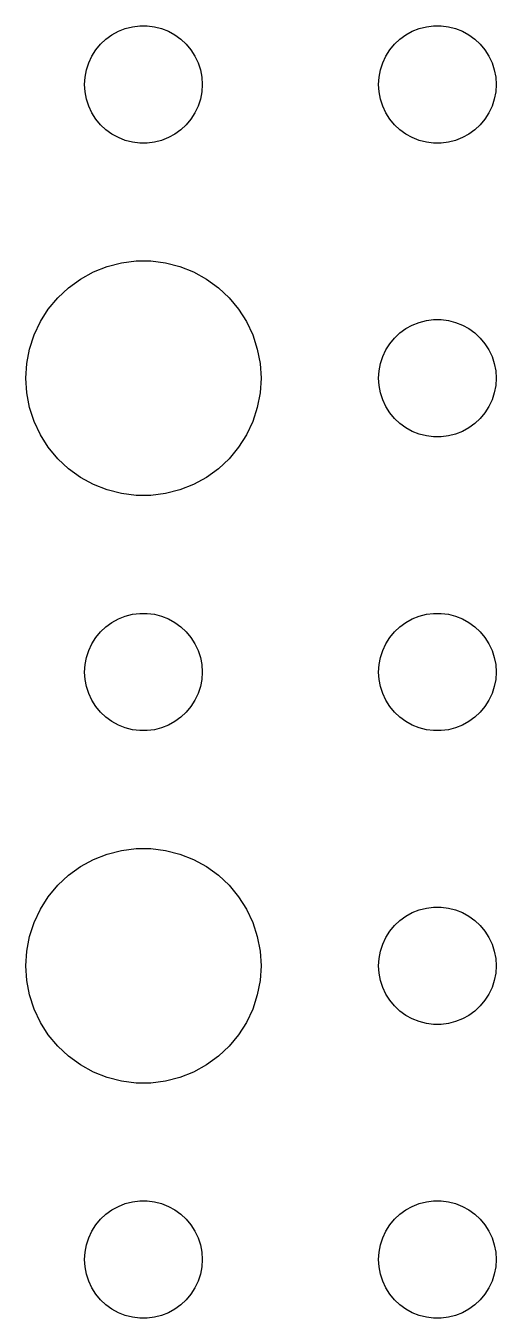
# Model space of a CAD drawing. Header units: metres. Extents: x -157 to 157, y -157 to 157.
# Drawn here: x -78 to -66, y -39 to -6 of the extents above; entities that cross this region are included whole.
import ezdxf

# ---------------------------------------------------------------- set-up
doc = ezdxf.new("R2010")
doc.units = ezdxf.units.M

msp = doc.modelspace()

# ---------------------------------------------------------------- linework, layer by layer
for p, q in [((-75.9561, -6.34422), (-75.8037, -6.23351)), ((-75.8037, -6.23351), (-75.6387, -6.14275)), ((-75.6387, -6.14275), (-75.4635, -6.07341)), ((-75.4635, -6.07341), (-75.2811, -6.02657)), ((-75.2811, -6.02657), (-75.0942, -6.00294)), ((-75.0942, -6.00294), (-74.9058, -6.00294)), ((-74.9058, -6.00294), (-74.7189, -6.02657)), ((-74.7189, -6.02657), (-74.5365, -6.07341)), ((-74.5365, -6.07341), (-74.3613, -6.14275)), ((-74.3613, -6.14275), (-74.1963, -6.23351)), ((-74.1963, -6.23351), (-74.0439, -6.34422)), ((-68.4561, -6.34422), (-68.3037, -6.23351)), ((-68.3037, -6.23351), (-68.1387, -6.14275)), ((-68.1387, -6.14275), (-67.9635, -6.07341)), ((-67.9635, -6.07341), (-67.7811, -6.02657)), ((-67.7811, -6.02657), (-67.5942, -6.00294)), ((-67.5942, -6.00294), (-67.4058, -6.00294)), ((-67.4058, -6.00294), (-67.2189, -6.02657)), ((-67.2189, -6.02657), (-67.0365, -6.07341)), ((-67.0365, -6.07341), (-66.8613, -6.14275)), ((-66.8613, -6.14275), (-66.6963, -6.23351)), ((-66.6963, -6.23351), (-66.5439, -6.34422)), ((-76.2135, -6.61832), (-76.0934, -6.47318)), ((-76.0934, -6.47318), (-75.9561, -6.34422)), ((-74.0439, -6.34422), (-73.9065, -6.47318)), ((-73.9065, -6.47318), (-73.7865, -6.61832)), ((-68.7135, -6.61832), (-68.5934, -6.47318)), ((-68.5934, -6.47318), (-68.4561, -6.34422)), ((-66.5439, -6.34422), (-66.4065, -6.47318)), ((-66.4065, -6.47318), (-66.2865, -6.61832)), ((-76.3947, -6.9478), (-76.3145, -6.77736)), ((-76.3145, -6.77736), (-76.2135, -6.61832)), ((-73.7865, -6.61832), (-73.6855, -6.77736)), ((-73.6855, -6.77736), (-73.6053, -6.9478)), ((-68.8947, -6.9478), (-68.8145, -6.77736)), ((-68.8145, -6.77736), (-68.7135, -6.61832)), ((-66.2865, -6.61832), (-66.1855, -6.77736)), ((-66.1855, -6.77736), (-66.1053, -6.9478)), ((-76.4882, -7.312), (-76.4529, -7.12695)), ((-76.4529, -7.12695), (-76.3947, -6.9478)), ((-73.6053, -6.9478), (-73.5471, -7.12695)), ((-73.5471, -7.12695), (-73.5118, -7.312)), ((-68.9882, -7.312), (-68.9529, -7.12695)), ((-68.9529, -7.12695), (-68.8947, -6.9478)), ((-66.1053, -6.9478), (-66.0471, -7.12695)), ((-66.0471, -7.12695), (-66.0118, -7.312)), ((-76.5, -7.5), (-76.4882, -7.312)), ((-76.4882, -7.68799), (-76.5, -7.5)), ((-73.5118, -7.312), (-73.5, -7.5)), ((-73.5, -7.5), (-73.5118, -7.68799)), ((-69, -7.5), (-68.9882, -7.312)), ((-68.9882, -7.68799), (-69, -7.5)), ((-66.0118, -7.312), (-66, -7.5)), ((-66, -7.5), (-66.0118, -7.68799)), ((-76.4529, -7.87303), (-76.4882, -7.68799)), ((-76.3947, -8.05219), (-76.4529, -7.87303)), ((-73.5471, -7.87303), (-73.6053, -8.05219)), ((-73.5118, -7.68799), (-73.5471, -7.87303)), ((-68.9529, -7.87303), (-68.9882, -7.68799)), ((-68.8947, -8.05219), (-68.9529, -7.87303)), ((-66.0471, -7.87303), (-66.1053, -8.05219)), ((-66.0118, -7.68799), (-66.0471, -7.87303)), ((-76.3145, -8.22263), (-76.3947, -8.05219)), ((-76.2135, -8.38167), (-76.3145, -8.22263)), ((-73.6855, -8.22263), (-73.7865, -8.38167)), ((-73.6053, -8.05219), (-73.6855, -8.22263)), ((-68.8145, -8.22263), (-68.8947, -8.05219)), ((-68.7135, -8.38167), (-68.8145, -8.22263)), ((-66.1855, -8.22263), (-66.2865, -8.38167)), ((-66.1053, -8.05219), (-66.1855, -8.22263)), ((-76.0934, -8.52681), (-76.2135, -8.38167)), ((-75.9561, -8.65576), (-76.0934, -8.52681)), ((-73.9065, -8.52681), (-74.0439, -8.65576)), ((-73.7865, -8.38167), (-73.9065, -8.52681)), ((-68.5934, -8.52681), (-68.7135, -8.38167)), ((-68.4561, -8.65576), (-68.5934, -8.52681)), ((-66.4065, -8.52681), (-66.5439, -8.65576)), ((-66.2865, -8.38167), (-66.4065, -8.52681)), ((-75.8037, -8.76648), (-75.9561, -8.65576)), ((-75.6387, -8.85724), (-75.8037, -8.76648)), ((-75.4635, -8.92657), (-75.6387, -8.85724)), ((-74.3613, -8.85724), (-74.5365, -8.92657)), ((-74.1963, -8.76648), (-74.3613, -8.85724)), ((-74.0439, -8.65576), (-74.1963, -8.76648)), ((-68.3037, -8.76648), (-68.4561, -8.65576)), ((-68.1387, -8.85724), (-68.3037, -8.76648)), ((-67.9635, -8.92657), (-68.1387, -8.85724)), ((-66.8613, -8.85724), (-67.0365, -8.92657)), ((-66.6963, -8.76648), (-66.8613, -8.85724)), ((-66.5439, -8.65576), (-66.6963, -8.76648)), ((-75.2811, -8.97342), (-75.4635, -8.92657)), ((-75.0942, -8.99704), (-75.2811, -8.97342)), ((-74.9058, -8.99704), (-75.0942, -8.99704)), ((-74.7189, -8.97342), (-74.9058, -8.99704)), ((-74.5365, -8.92657), (-74.7189, -8.97342)), ((-67.7811, -8.97342), (-67.9635, -8.92657)), ((-67.5942, -8.99704), (-67.7811, -8.97342)), ((-67.4058, -8.99704), (-67.5942, -8.99704)), ((-67.2189, -8.97342), (-67.4058, -8.99704)), ((-67.0365, -8.92657), (-67.2189, -8.97342)), ((-76.2773, -12.2855), (-75.927, -12.1468)), ((-75.927, -12.1468), (-75.5621, -12.0531)), ((-75.5621, -12.0531), (-75.1884, -12.0059)), ((-75.1884, -12.0059), (-74.8116, -12.0059)), ((-74.8116, -12.0059), (-74.4379, -12.0531)), ((-74.4379, -12.0531), (-74.073, -12.1468)), ((-74.073, -12.1468), (-73.7227, -12.2855)), ((-76.9123, -12.6884), (-76.6075, -12.467)), ((-76.6075, -12.467), (-76.2773, -12.2855)), ((-73.7227, -12.2855), (-73.3925, -12.467)), ((-73.3925, -12.467), (-73.0877, -12.6884)), ((-77.1869, -12.9464), (-76.9123, -12.6884)), ((-73.0877, -12.6884), (-72.8131, -12.9464)), ((-77.427, -13.2366), (-77.1869, -12.9464)), ((-72.8131, -12.9464), (-72.573, -13.2366)), ((-77.6289, -13.5547), (-77.427, -13.2366)), ((-72.573, -13.2366), (-72.3711, -13.5547)), ((-67.9635, -13.5734), (-67.7811, -13.5266)), ((-67.7811, -13.5266), (-67.5942, -13.5029)), ((-67.5942, -13.5029), (-67.4058, -13.5029)), ((-67.4058, -13.5029), (-67.2189, -13.5266)), ((-67.2189, -13.5266), (-67.0365, -13.5734)), ((-77.7893, -13.8956), (-77.6289, -13.5547)), ((-72.3711, -13.5547), (-72.2107, -13.8956)), ((-68.5934, -13.9732), (-68.4561, -13.8442)), ((-68.4561, -13.8442), (-68.3037, -13.7335)), ((-68.3037, -13.7335), (-68.1387, -13.6427)), ((-68.1387, -13.6427), (-67.9635, -13.5734)), ((-67.0365, -13.5734), (-66.8613, -13.6427)), ((-66.8613, -13.6427), (-66.6963, -13.7335)), ((-66.6963, -13.7335), (-66.5439, -13.8442)), ((-66.5439, -13.8442), (-66.4065, -13.9732)), ((-77.9057, -14.2539), (-77.7893, -13.8956)), ((-72.2107, -13.8956), (-72.0943, -14.2539)), ((-68.8145, -14.2774), (-68.7135, -14.1183)), ((-68.7135, -14.1183), (-68.5934, -13.9732)), ((-66.4065, -13.9732), (-66.2865, -14.1183)), ((-66.2865, -14.1183), (-66.1855, -14.2774)), ((-77.9763, -14.624), (-77.9057, -14.2539)), ((-72.0943, -14.2539), (-72.0237, -14.624)), ((-68.9529, -14.627), (-68.8947, -14.4478)), ((-68.8947, -14.4478), (-68.8145, -14.2774)), ((-66.1855, -14.2774), (-66.1053, -14.4478)), ((-66.1053, -14.4478), (-66.0471, -14.627)), ((-78, -15), (-77.9763, -14.624)), ((-72.0237, -14.624), (-72, -15)), ((-69, -15), (-68.9882, -14.812)), ((-68.9882, -14.812), (-68.9529, -14.627)), ((-66.0471, -14.627), (-66.0118, -14.812)), ((-66.0118, -14.812), (-66, -15)), ((-77.9763, -15.376), (-78, -15)), ((-72, -15), (-72.0237, -15.376)), ((-68.9882, -15.188), (-69, -15)), ((-66, -15), (-66.0118, -15.188)), ((-77.9057, -15.7461), (-77.9763, -15.376)), ((-72.0237, -15.376), (-72.0943, -15.7461)), ((-68.9529, -15.373), (-68.9882, -15.188)), ((-68.8947, -15.5522), (-68.9529, -15.373)), ((-66.0471, -15.373), (-66.1053, -15.5522)), ((-66.0118, -15.188), (-66.0471, -15.373)), ((-77.7893, -16.1044), (-77.9057, -15.7461)), ((-72.0943, -15.7461), (-72.2107, -16.1044)), ((-68.8145, -15.7226), (-68.8947, -15.5522)), ((-68.7135, -15.8817), (-68.8145, -15.7226)), ((-66.1855, -15.7226), (-66.2865, -15.8817)), ((-66.1053, -15.5522), (-66.1855, -15.7226)), ((-77.6289, -16.4453), (-77.7893, -16.1044)), ((-72.2107, -16.1044), (-72.3711, -16.4453)), ((-68.5934, -16.0268), (-68.7135, -15.8817)), ((-68.4561, -16.1558), (-68.5934, -16.0268)), ((-68.3037, -16.2665), (-68.4561, -16.1558)), ((-66.5439, -16.1558), (-66.6963, -16.2665)), ((-66.4065, -16.0268), (-66.5439, -16.1558)), ((-66.2865, -15.8817), (-66.4065, -16.0268)), ((-77.427, -16.7634), (-77.6289, -16.4453)), ((-72.3711, -16.4453), (-72.573, -16.7634)), ((-68.1387, -16.3572), (-68.3037, -16.2665)), ((-67.9635, -16.4266), (-68.1387, -16.3572)), ((-67.7811, -16.4734), (-67.9635, -16.4266)), ((-67.5942, -16.497), (-67.7811, -16.4734)), ((-67.4058, -16.497), (-67.5942, -16.497)), ((-67.2189, -16.4734), (-67.4058, -16.497)), ((-67.0365, -16.4266), (-67.2189, -16.4734)), ((-66.8613, -16.3572), (-67.0365, -16.4266)), ((-66.6963, -16.2665), (-66.8613, -16.3572)), ((-77.1869, -17.0536), (-77.427, -16.7634)), ((-72.573, -16.7634), (-72.8131, -17.0536)), ((-76.9123, -17.3115), (-77.1869, -17.0536)), ((-72.8131, -17.0536), (-73.0877, -17.3115)), ((-76.6075, -17.533), (-76.9123, -17.3115)), ((-73.0877, -17.3115), (-73.3925, -17.533)), ((-76.2773, -17.7145), (-76.6075, -17.533)), ((-75.927, -17.8532), (-76.2773, -17.7145)), ((-73.7227, -17.7145), (-74.073, -17.8532)), ((-73.3925, -17.533), (-73.7227, -17.7145)), ((-75.5621, -17.9469), (-75.927, -17.8532)), ((-75.1884, -17.9941), (-75.5621, -17.9469)), ((-74.8116, -17.9941), (-75.1884, -17.9941)), ((-74.4379, -17.9469), (-74.8116, -17.9941)), ((-74.073, -17.8532), (-74.4379, -17.9469)), ((-75.6387, -21.1427), (-75.4635, -21.0734)), ((-75.4635, -21.0734), (-75.2811, -21.0266)), ((-75.2811, -21.0266), (-75.0942, -21.003)), ((-75.0942, -21.003), (-74.9058, -21.003)), ((-74.9058, -21.003), (-74.7189, -21.0266)), ((-74.7189, -21.0266), (-74.5365, -21.0734)), ((-74.5365, -21.0734), (-74.3613, -21.1427)), ((-68.1387, -21.1427), (-67.9635, -21.0734)), ((-67.9635, -21.0734), (-67.7811, -21.0266)), ((-67.7811, -21.0266), (-67.5942, -21.003)), ((-67.5942, -21.003), (-67.4058, -21.003)), ((-67.4058, -21.003), (-67.2189, -21.0266)), ((-67.2189, -21.0266), (-67.0365, -21.0734)), ((-67.0365, -21.0734), (-66.8613, -21.1427)), ((-76.0934, -21.4732), (-75.9561, -21.3442)), ((-75.9561, -21.3442), (-75.8037, -21.2335)), ((-75.8037, -21.2335), (-75.6387, -21.1427)), ((-74.3613, -21.1427), (-74.1963, -21.2335)), ((-74.1963, -21.2335), (-74.0439, -21.3442)), ((-74.0439, -21.3442), (-73.9065, -21.4732)), ((-68.5934, -21.4732), (-68.4561, -21.3442)), ((-68.4561, -21.3442), (-68.3037, -21.2335)), ((-68.3037, -21.2335), (-68.1387, -21.1427)), ((-66.8613, -21.1427), (-66.6963, -21.2335)), ((-66.6963, -21.2335), (-66.5439, -21.3442)), ((-66.5439, -21.3442), (-66.4065, -21.4732)), ((-76.3145, -21.7774), (-76.2135, -21.6183)), ((-76.2135, -21.6183), (-76.0934, -21.4732)), ((-73.9065, -21.4732), (-73.7865, -21.6183)), ((-73.7865, -21.6183), (-73.6855, -21.7774)), ((-68.8145, -21.7774), (-68.7135, -21.6183)), ((-68.7135, -21.6183), (-68.5934, -21.4732)), ((-66.4065, -21.4732), (-66.2865, -21.6183)), ((-66.2865, -21.6183), (-66.1855, -21.7774)), ((-76.4529, -22.127), (-76.3947, -21.9478)), ((-76.3947, -21.9478), (-76.3145, -21.7774)), ((-73.6855, -21.7774), (-73.6053, -21.9478)), ((-73.6053, -21.9478), (-73.5471, -22.127)), ((-68.9529, -22.127), (-68.8947, -21.9478)), ((-68.8947, -21.9478), (-68.8145, -21.7774)), ((-66.1855, -21.7774), (-66.1053, -21.9478)), ((-66.1053, -21.9478), (-66.0471, -22.127)), ((-76.5, -22.5), (-76.4882, -22.312)), ((-76.4882, -22.312), (-76.4529, -22.127)), ((-73.5471, -22.127), (-73.5118, -22.312)), ((-73.5118, -22.312), (-73.5, -22.5)), ((-69, -22.5), (-68.9882, -22.312)), ((-68.9882, -22.312), (-68.9529, -22.127)), ((-66.0471, -22.127), (-66.0118, -22.312)), ((-66.0118, -22.312), (-66, -22.5)), ((-76.4882, -22.688), (-76.5, -22.5)), ((-76.4529, -22.873), (-76.4882, -22.688)), ((-73.5118, -22.688), (-73.5471, -22.873)), ((-73.5, -22.5), (-73.5118, -22.688)), ((-68.9882, -22.688), (-69, -22.5)), ((-68.9529, -22.873), (-68.9882, -22.688)), ((-66.0118, -22.688), (-66.0471, -22.873)), ((-66, -22.5), (-66.0118, -22.688)), ((-76.3947, -23.0522), (-76.4529, -22.873)), ((-76.3145, -23.2226), (-76.3947, -23.0522)), ((-73.6053, -23.0522), (-73.6855, -23.2226)), ((-73.5471, -22.873), (-73.6053, -23.0522)), ((-68.8947, -23.0522), (-68.9529, -22.873)), ((-68.8145, -23.2226), (-68.8947, -23.0522)), ((-66.1053, -23.0522), (-66.1855, -23.2226)), ((-66.0471, -22.873), (-66.1053, -23.0522)), ((-76.2135, -23.3817), (-76.3145, -23.2226)), ((-76.0934, -23.5268), (-76.2135, -23.3817)), ((-73.7865, -23.3817), (-73.9065, -23.5268)), ((-73.6855, -23.2226), (-73.7865, -23.3817)), ((-68.7135, -23.3817), (-68.8145, -23.2226)), ((-68.5934, -23.5268), (-68.7135, -23.3817)), ((-66.2865, -23.3817), (-66.4065, -23.5268)), ((-66.1855, -23.2226), (-66.2865, -23.3817)), ((-75.9561, -23.6558), (-76.0934, -23.5268)), ((-75.8037, -23.7665), (-75.9561, -23.6558)), ((-74.0439, -23.6558), (-74.1963, -23.7665)), ((-73.9065, -23.5268), (-74.0439, -23.6558)), ((-68.4561, -23.6558), (-68.5934, -23.5268)), ((-68.3037, -23.7665), (-68.4561, -23.6558)), ((-66.5439, -23.6558), (-66.6963, -23.7665)), ((-66.4065, -23.5268), (-66.5439, -23.6558)), ((-75.6387, -23.8572), (-75.8037, -23.7665)), ((-75.4635, -23.9266), (-75.6387, -23.8572)), ((-75.2811, -23.9734), (-75.4635, -23.9266)), ((-75.0942, -23.997), (-75.2811, -23.9734)), ((-74.9058, -23.997), (-75.0942, -23.997)), ((-74.7189, -23.9734), (-74.9058, -23.997)), ((-74.5365, -23.9266), (-74.7189, -23.9734)), ((-74.3613, -23.8572), (-74.5365, -23.9266)), ((-74.1963, -23.7665), (-74.3613, -23.8572)), ((-68.1387, -23.8572), (-68.3037, -23.7665)), ((-67.9635, -23.9266), (-68.1387, -23.8572)), ((-67.7811, -23.9734), (-67.9635, -23.9266)), ((-67.5942, -23.997), (-67.7811, -23.9734)), ((-67.4058, -23.997), (-67.5942, -23.997)), ((-67.2189, -23.9734), (-67.4058, -23.997)), ((-67.0365, -23.9266), (-67.2189, -23.9734)), ((-66.8613, -23.8572), (-67.0365, -23.9266)), ((-66.6963, -23.7665), (-66.8613, -23.8572)), ((-75.927, -27.1468), (-75.5621, -27.0531)), ((-75.5621, -27.0531), (-75.1884, -27.0059)), ((-75.1884, -27.0059), (-74.8116, -27.0059)), ((-74.8116, -27.0059), (-74.4379, -27.0531)), ((-74.4379, -27.0531), (-74.073, -27.1468)), ((-76.6075, -27.467), (-76.2773, -27.2855)), ((-76.2773, -27.2855), (-75.927, -27.1468)), ((-74.073, -27.1468), (-73.7227, -27.2855)), ((-73.7227, -27.2855), (-73.3925, -27.467)), ((-77.1869, -27.9464), (-76.9123, -27.6884)), ((-76.9123, -27.6884), (-76.6075, -27.467)), ((-73.3925, -27.467), (-73.0877, -27.6884)), ((-73.0877, -27.6884), (-72.8131, -27.9464)), ((-77.427, -28.2366), (-77.1869, -27.9464)), ((-72.8131, -27.9464), (-72.573, -28.2366)), ((-77.6289, -28.5547), (-77.427, -28.2366)), ((-72.573, -28.2366), (-72.3711, -28.5547)), ((-77.7893, -28.8956), (-77.6289, -28.5547)), ((-72.3711, -28.5547), (-72.2107, -28.8956)), ((-68.3037, -28.7335), (-68.1387, -28.6427)), ((-68.1387, -28.6427), (-67.9635, -28.5734)), ((-67.9635, -28.5734), (-67.7811, -28.5266)), ((-67.7811, -28.5266), (-67.5942, -28.503)), ((-67.5942, -28.503), (-67.4058, -28.503)), ((-67.4058, -28.503), (-67.2189, -28.5266)), ((-67.2189, -28.5266), (-67.0365, -28.5734)), ((-67.0365, -28.5734), (-66.8613, -28.6427)), ((-66.8613, -28.6427), (-66.6963, -28.7335)), ((-77.9057, -29.2539), (-77.7893, -28.8956)), ((-72.2107, -28.8956), (-72.0943, -29.2539)), ((-68.7135, -29.1183), (-68.5934, -28.9732)), ((-68.5934, -28.9732), (-68.4561, -28.8442)), ((-68.4561, -28.8442), (-68.3037, -28.7335)), ((-66.6963, -28.7335), (-66.5439, -28.8442)), ((-66.5439, -28.8442), (-66.4065, -28.9732)), ((-66.4065, -28.9732), (-66.2865, -29.1183)), ((-77.9763, -29.624), (-77.9057, -29.2539)), ((-72.0943, -29.2539), (-72.0237, -29.624)), ((-68.8947, -29.4478), (-68.8145, -29.2774)), ((-68.8145, -29.2774), (-68.7135, -29.1183)), ((-66.2865, -29.1183), (-66.1855, -29.2774)), ((-66.1855, -29.2774), (-66.1053, -29.4478)), ((-78, -30), (-77.9763, -29.624)), ((-72.0237, -29.624), (-72, -30)), ((-68.9882, -29.812), (-68.9529, -29.627)), ((-68.9529, -29.627), (-68.8947, -29.4478)), ((-66.1053, -29.4478), (-66.0471, -29.627)), ((-66.0471, -29.627), (-66.0118, -29.812)), ((-77.9763, -30.376), (-78, -30)), ((-72, -30), (-72.0237, -30.376)), ((-69, -30), (-68.9882, -29.812)), ((-68.9882, -30.188), (-69, -30)), ((-66.0118, -29.812), (-66, -30)), ((-66, -30), (-66.0118, -30.188)), ((-68.9529, -30.373), (-68.9882, -30.188)), ((-66.0118, -30.188), (-66.0471, -30.373)), ((-77.9057, -30.7461), (-77.9763, -30.376)), ((-72.0237, -30.376), (-72.0943, -30.7461)), ((-68.8947, -30.5522), (-68.9529, -30.373)), ((-68.8145, -30.7226), (-68.8947, -30.5522)), ((-66.1053, -30.5522), (-66.1855, -30.7226)), ((-66.0471, -30.373), (-66.1053, -30.5522)), ((-77.7893, -31.1044), (-77.9057, -30.7461)), ((-72.0943, -30.7461), (-72.2107, -31.1044)), ((-68.7135, -30.8817), (-68.8145, -30.7226)), ((-68.5934, -31.0268), (-68.7135, -30.8817)), ((-66.2865, -30.8817), (-66.4065, -31.0268)), ((-66.1855, -30.7226), (-66.2865, -30.8817)), ((-77.6289, -31.4453), (-77.7893, -31.1044)), ((-72.2107, -31.1044), (-72.3711, -31.4453)), ((-68.4561, -31.1558), (-68.5934, -31.0268)), ((-68.3037, -31.2665), (-68.4561, -31.1558)), ((-68.1387, -31.3572), (-68.3037, -31.2665)), ((-66.6963, -31.2665), (-66.8613, -31.3572)), ((-66.5439, -31.1558), (-66.6963, -31.2665)), ((-66.4065, -31.0268), (-66.5439, -31.1558)), ((-77.427, -31.7634), (-77.6289, -31.4453)), ((-72.3711, -31.4453), (-72.573, -31.7634)), ((-67.9635, -31.4266), (-68.1387, -31.3572)), ((-67.7811, -31.4734), (-67.9635, -31.4266)), ((-67.5942, -31.497), (-67.7811, -31.4734)), ((-67.4058, -31.497), (-67.5942, -31.497)), ((-67.2189, -31.4734), (-67.4058, -31.497)), ((-67.0365, -31.4266), (-67.2189, -31.4734)), ((-66.8613, -31.3572), (-67.0365, -31.4266)), ((-77.1869, -32.0536), (-77.427, -31.7634)), ((-72.573, -31.7634), (-72.8131, -32.0536)), ((-76.9123, -32.3115), (-77.1869, -32.0536)), ((-76.6075, -32.533), (-76.9123, -32.3115)), ((-73.0877, -32.3115), (-73.3925, -32.533)), ((-72.8131, -32.0536), (-73.0877, -32.3115)), ((-76.2773, -32.7145), (-76.6075, -32.533)), ((-73.3925, -32.533), (-73.7227, -32.7145)), ((-75.927, -32.8532), (-76.2773, -32.7145)), ((-75.5621, -32.9469), (-75.927, -32.8532)), ((-75.1884, -32.9941), (-75.5621, -32.9469)), ((-74.4379, -32.9469), (-74.8116, -32.9941)), ((-74.073, -32.8532), (-74.4379, -32.9469)), ((-73.7227, -32.7145), (-74.073, -32.8532)), ((-74.8116, -32.9941), (-75.1884, -32.9941)), ((-75.9561, -36.3442), (-75.8037, -36.2335)), ((-75.8037, -36.2335), (-75.6387, -36.1428)), ((-75.6387, -36.1428), (-75.4635, -36.0734)), ((-75.4635, -36.0734), (-75.2811, -36.0266)), ((-75.2811, -36.0266), (-75.0942, -36.003)), ((-75.0942, -36.003), (-74.9058, -36.003)), ((-74.9058, -36.003), (-74.7189, -36.0266)), ((-74.7189, -36.0266), (-74.5365, -36.0734)), ((-74.5365, -36.0734), (-74.3613, -36.1428)), ((-74.3613, -36.1428), (-74.1963, -36.2335)), ((-74.1963, -36.2335), (-74.0439, -36.3442)), ((-68.4561, -36.3442), (-68.3037, -36.2335)), ((-68.3037, -36.2335), (-68.1387, -36.1428)), ((-68.1387, -36.1428), (-67.9635, -36.0734)), ((-67.9635, -36.0734), (-67.7811, -36.0266)), ((-67.7811, -36.0266), (-67.5942, -36.003)), ((-67.5942, -36.003), (-67.4058, -36.003)), ((-67.4058, -36.003), (-67.2189, -36.0266)), ((-67.2189, -36.0266), (-67.0365, -36.0734)), ((-67.0365, -36.0734), (-66.8613, -36.1428)), ((-66.8613, -36.1428), (-66.6963, -36.2335)), ((-66.6963, -36.2335), (-66.5439, -36.3442)), ((-76.3145, -36.7774), (-76.2135, -36.6183)), ((-76.2135, -36.6183), (-76.0934, -36.4732)), ((-76.0934, -36.4732), (-75.9561, -36.3442)), ((-74.0439, -36.3442), (-73.9065, -36.4732)), ((-73.9065, -36.4732), (-73.7865, -36.6183)), ((-73.7865, -36.6183), (-73.6855, -36.7774)), ((-68.8145, -36.7774), (-68.7135, -36.6183)), ((-68.7135, -36.6183), (-68.5934, -36.4732)), ((-68.5934, -36.4732), (-68.4561, -36.3442)), ((-66.5439, -36.3442), (-66.4065, -36.4732)), ((-66.4065, -36.4732), (-66.2865, -36.6183)), ((-66.2865, -36.6183), (-66.1855, -36.7774)), ((-76.4529, -37.127), (-76.3947, -36.9478)), ((-76.3947, -36.9478), (-76.3145, -36.7774)), ((-73.6855, -36.7774), (-73.6053, -36.9478)), ((-73.6053, -36.9478), (-73.5471, -37.127)), ((-68.9529, -37.127), (-68.8947, -36.9478)), ((-68.8947, -36.9478), (-68.8145, -36.7774)), ((-66.1855, -36.7774), (-66.1053, -36.9478)), ((-66.1053, -36.9478), (-66.0471, -37.127)), ((-76.4882, -37.312), (-76.4529, -37.127)), ((-73.5471, -37.127), (-73.5118, -37.312)), ((-68.9882, -37.312), (-68.9529, -37.127)), ((-66.0471, -37.127), (-66.0118, -37.312)), ((-76.5, -37.5), (-76.4882, -37.312)), ((-76.4882, -37.688), (-76.5, -37.5)), ((-73.5118, -37.312), (-73.5, -37.5)), ((-73.5, -37.5), (-73.5118, -37.688)), ((-69, -37.5), (-68.9882, -37.312)), ((-68.9882, -37.688), (-69, -37.5)), ((-66.0118, -37.312), (-66, -37.5)), ((-66, -37.5), (-66.0118, -37.688)), ((-76.4529, -37.873), (-76.4882, -37.688)), ((-76.3947, -38.0522), (-76.4529, -37.873)), ((-73.5471, -37.873), (-73.6053, -38.0522)), ((-73.5118, -37.688), (-73.5471, -37.873)), ((-68.9529, -37.873), (-68.9882, -37.688)), ((-68.8947, -38.0522), (-68.9529, -37.873)), ((-66.0471, -37.873), (-66.1053, -38.0522)), ((-66.0118, -37.688), (-66.0471, -37.873)), ((-76.3145, -38.2226), (-76.3947, -38.0522)), ((-76.2135, -38.3817), (-76.3145, -38.2226)), ((-73.6855, -38.2226), (-73.7865, -38.3817)), ((-73.6053, -38.0522), (-73.6855, -38.2226)), ((-68.8145, -38.2226), (-68.8947, -38.0522)), ((-68.7135, -38.3817), (-68.8145, -38.2226)), ((-66.1855, -38.2226), (-66.2865, -38.3817)), ((-66.1053, -38.0522), (-66.1855, -38.2226)), ((-76.0934, -38.5268), (-76.2135, -38.3817)), ((-75.9561, -38.6558), (-76.0934, -38.5268)), ((-73.9065, -38.5268), (-74.0439, -38.6558)), ((-73.7865, -38.3817), (-73.9065, -38.5268)), ((-68.5934, -38.5268), (-68.7135, -38.3817)), ((-68.4561, -38.6558), (-68.5934, -38.5268)), ((-66.4065, -38.5268), (-66.5439, -38.6558)), ((-66.2865, -38.3817), (-66.4065, -38.5268)), ((-75.8037, -38.7665), (-75.9561, -38.6558)), ((-75.6387, -38.8572), (-75.8037, -38.7665)), ((-75.4635, -38.9266), (-75.6387, -38.8572)), ((-75.2811, -38.9734), (-75.4635, -38.9266)), ((-74.5365, -38.9266), (-74.7189, -38.9734)), ((-74.3613, -38.8572), (-74.5365, -38.9266)), ((-74.1963, -38.7665), (-74.3613, -38.8572)), ((-74.0439, -38.6558), (-74.1963, -38.7665)), ((-68.3037, -38.7665), (-68.4561, -38.6558)), ((-68.1387, -38.8572), (-68.3037, -38.7665)), ((-67.9635, -38.9266), (-68.1387, -38.8572)), ((-67.7811, -38.9734), (-67.9635, -38.9266)), ((-67.0365, -38.9266), (-67.2189, -38.9734)), ((-66.8613, -38.8572), (-67.0365, -38.9266)), ((-66.6963, -38.7665), (-66.8613, -38.8572)), ((-66.5439, -38.6558), (-66.6963, -38.7665)), ((-75.0942, -38.997), (-75.2811, -38.9734)), ((-74.9058, -38.997), (-75.0942, -38.997)), ((-74.7189, -38.9734), (-74.9058, -38.997)), ((-67.5942, -38.997), (-67.7811, -38.9734)), ((-67.4058, -38.997), (-67.5942, -38.997)), ((-67.2189, -38.9734), (-67.4058, -38.997))]:
    msp.add_line(p, q)

doc.saveas('drawing.dxf')
